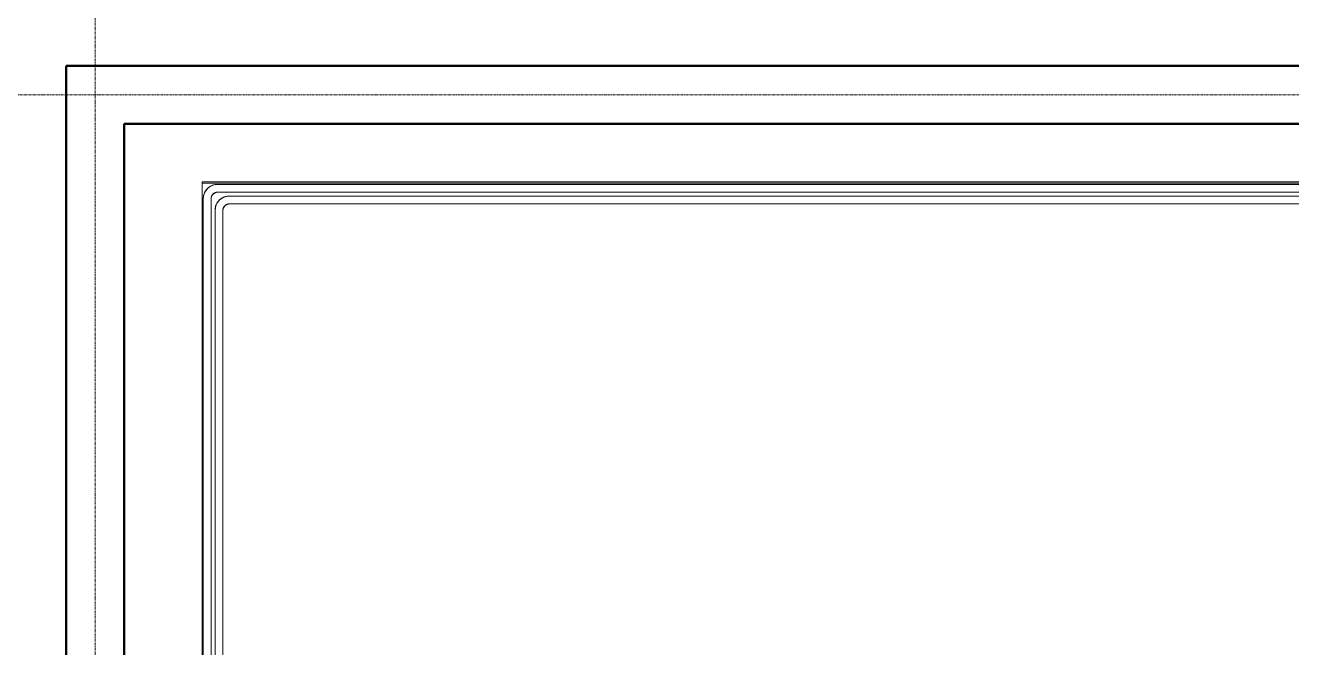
# Model space of a CAD drawing. Header units: inches. Extents: x -1714 to 1984, y -1043 to 970.
# Drawn here: x -1418.3 to -1175.4, y 561.2 to 680.6 of the extents above; entities that cross this region are included whole.
import ezdxf

# ---------------------------------------------------------------- set-up
doc = ezdxf.new("R2010")
doc.units = ezdxf.units.IN
doc.header["$MEASUREMENT"] = 0
doc.linetypes.add('Grid Line 1_2_', pattern=[0.875, 0.5, -0.125, 0.125, -0.125])
for name, color, linetype, lineweight in [('A-FLOR-HRAL', 11, 'Continuous', 9), ('A-ROOF', 132, 'Continuous', 13), ('A-WALL', 113, 'Continuous', 13), ('S-GRID', 1, 'Continuous', 9), ('S-STRS', 31, 'Continuous', 9)]:
    doc.layers.add(name, color=color, linetype=linetype, lineweight=lineweight)

# ---------------------------------------------------------------- blocks, each defined once
blk = doc.blocks.new('Top Rail Type - Top Rail_Internal_-1482400-L3')
at = {"layer": 'A-FLOR-HRAL'}
for p, q in [((-1061.6, 650.06), (-1381.37, 650.06)), ((-1384.12, 647.31), (-1384.12, 554.89)), ((-1382.62, 554.89), (-1382.62, 647.31)), ((-1381.37, 648.56), (-1061.6, 648.56))]:
    blk.add_line(p, q, dxfattribs=at)
at = {"layer": 'A-FLOR-HRAL', "flags": 128}
for points in [[(-1381.37, 650.06), (-1381.48, 650.06), (-1381.59, 650.05), (-1381.7, 650.04), (-1381.81, 650.03), (-1381.92, 650.01), (-1382.03, 649.98), (-1382.13, 649.96), (-1382.24, 649.92), (-1382.34, 649.89), (-1382.44, 649.85), (-1382.55, 649.8), (-1382.64, 649.75), (-1382.74, 649.7), (-1382.83, 649.64), (-1382.93, 649.58), (-1383.02, 649.52), (-1383.1, 649.45), (-1383.19, 649.38), (-1383.27, 649.31), (-1383.35, 649.23), (-1383.42, 649.15), (-1383.49, 649.07), (-1383.56, 648.98), (-1383.63, 648.89), (-1383.69, 648.8), (-1383.75, 648.71), (-1383.8, 648.61), (-1383.85, 648.51), (-1383.9, 648.41), (-1383.94, 648.31), (-1383.97, 648.21), (-1384.01, 648.1), (-1384.04, 648), (-1384.06, 647.89), (-1384.08, 647.78), (-1384.1, 647.67), (-1384.11, 647.56), (-1384.12, 647.45), (-1384.12, 647.34), (-1384.12, 647.31)], [(-1382.62, 647.31), (-1382.62, 647.36), (-1382.62, 647.41), (-1382.62, 647.46), (-1382.61, 647.51), (-1382.6, 647.56), (-1382.59, 647.61), (-1382.58, 647.66), (-1382.56, 647.71), (-1382.54, 647.75), (-1382.53, 647.8), (-1382.51, 647.85), (-1382.48, 647.89), (-1382.46, 647.93), (-1382.43, 647.98), (-1382.41, 648.02), (-1382.38, 648.06), (-1382.35, 648.1), (-1382.31, 648.14), (-1382.28, 648.17), (-1382.24, 648.21), (-1382.21, 648.24), (-1382.17, 648.28), (-1382.13, 648.31), (-1382.09, 648.34), (-1382.05, 648.37), (-1382.01, 648.39), (-1381.96, 648.42), (-1381.92, 648.44), (-1381.87, 648.46), (-1381.83, 648.48), (-1381.78, 648.5), (-1381.73, 648.51), (-1381.68, 648.52), (-1381.64, 648.54), (-1381.59, 648.55), (-1381.54, 648.55), (-1381.49, 648.56), (-1381.44, 648.56), (-1381.39, 648.56), (-1381.37, 648.56)]]:
    blk.add_lwpolyline(points, dxfattribs=at)
blk = doc.blocks.new('Top Rail Type - Top Rail_Internal_-V50-L3')
at = {"layer": 'A-FLOR-HRAL'}
for p, q in [((-1381.37, 650.06), (-1061.6, 650.06)), ((-1384.12, 554.89), (-1384.12, 647.31)), ((-1382.62, 554.89), (-1382.62, 647.31)), ((-1381.37, 648.56), (-1061.6, 648.56))]:
    blk.add_line(p, q, dxfattribs=at)
for radius in [2.75, 1.25]:
    blk.add_arc((-1381.37, 647.31), radius, 90, 180, dxfattribs=at)
blk = doc.blocks.new('Handrail Type - Handrail_Internal_-1482421-L3')
at = {"layer": 'A-FLOR-HRAL', "flags": 128}
blk.add_lwpolyline([(-1381.37, 650.06), (-1381.48, 650.06), (-1381.59, 650.05), (-1381.7, 650.04), (-1381.81, 650.03), (-1381.92, 650.01), (-1382.03, 649.98), (-1382.13, 649.96), (-1382.24, 649.92), (-1382.34, 649.89), (-1382.44, 649.85), (-1382.55, 649.8), (-1382.64, 649.75), (-1382.74, 649.7), (-1382.83, 649.64), (-1382.93, 649.58), (-1383.02, 649.52), (-1383.1, 649.45), (-1383.19, 649.38), (-1383.27, 649.31), (-1383.35, 649.23), (-1383.42, 649.15), (-1383.49, 649.07), (-1383.56, 648.98), (-1383.63, 648.89), (-1383.69, 648.8), (-1383.75, 648.71), (-1383.8, 648.61), (-1383.85, 648.51), (-1383.9, 648.41), (-1383.94, 648.31), (-1383.97, 648.21), (-1384.01, 648.1), (-1384.04, 648), (-1384.06, 647.89), (-1384.08, 647.78), (-1384.1, 647.67), (-1384.11, 647.56), (-1384.12, 647.45), (-1384.12, 647.34)], dxfattribs=at)
blk = doc.blocks.new('Handrail Type - Handrail_Internal_-1482440-L3')
at = {"layer": 'A-FLOR-HRAL'}
for p, q in [((-1063.85, 647.81), (-1379.12, 647.81)), ((-1379.12, 646.31), (-1063.85, 646.31)), ((-1381.87, 645.06), (-1381.87, 554.89)), ((-1380.37, 554.89), (-1380.37, 645.06))]:
    blk.add_line(p, q, dxfattribs=at)
at = {"layer": 'A-FLOR-HRAL', "flags": 128}
for points in [[(-1379.12, 647.81), (-1379.23, 647.81), (-1379.34, 647.8), (-1379.45, 647.79), (-1379.56, 647.78), (-1379.67, 647.76), (-1379.78, 647.73), (-1379.88, 647.71), (-1379.99, 647.67), (-1380.09, 647.64), (-1380.19, 647.6), (-1380.3, 647.55), (-1380.39, 647.5), (-1380.49, 647.45), (-1380.58, 647.39), (-1380.68, 647.33), (-1380.77, 647.27), (-1380.85, 647.2), (-1380.94, 647.13), (-1381.02, 647.06), (-1381.1, 646.98), (-1381.17, 646.9), (-1381.24, 646.82), (-1381.31, 646.73), (-1381.38, 646.64), (-1381.44, 646.55), (-1381.5, 646.46), (-1381.55, 646.36), (-1381.6, 646.26), (-1381.65, 646.16), (-1381.69, 646.06), (-1381.72, 645.96), (-1381.76, 645.85), (-1381.79, 645.75), (-1381.81, 645.64), (-1381.83, 645.53), (-1381.85, 645.42), (-1381.86, 645.31), (-1381.87, 645.2), (-1381.87, 645.09), (-1381.87, 645.06)], [(-1380.37, 645.06), (-1380.37, 645.11), (-1380.37, 645.16), (-1380.37, 645.21), (-1380.36, 645.26), (-1380.35, 645.31), (-1380.34, 645.36), (-1380.33, 645.41), (-1380.31, 645.46), (-1380.29, 645.5), (-1380.28, 645.55), (-1380.26, 645.6), (-1380.23, 645.64), (-1380.21, 645.68), (-1380.18, 645.73), (-1380.16, 645.77), (-1380.13, 645.81), (-1380.1, 645.85), (-1380.06, 645.89), (-1380.03, 645.92), (-1379.99, 645.96), (-1379.96, 645.99), (-1379.92, 646.03), (-1379.88, 646.06), (-1379.84, 646.09), (-1379.8, 646.12), (-1379.76, 646.14), (-1379.71, 646.17), (-1379.67, 646.19), (-1379.62, 646.21), (-1379.58, 646.23), (-1379.53, 646.25), (-1379.48, 646.26), (-1379.43, 646.27), (-1379.39, 646.29), (-1379.34, 646.3), (-1379.29, 646.3), (-1379.24, 646.31), (-1379.19, 646.31), (-1379.14, 646.31), (-1379.12, 646.31)]]:
    blk.add_lwpolyline(points, dxfattribs=at)
blk = doc.blocks.new('Handrail Type - Handrail_Internal_-V52-L3')
at = {"layer": 'A-FLOR-HRAL'}
for p, q in [((-1379.12, 647.81), (-1063.85, 647.81)), ((-1379.12, 646.31), (-1063.85, 646.31)), ((-1381.87, 554.89), (-1381.87, 645.06)), ((-1380.37, 554.89), (-1380.37, 645.06))]:
    blk.add_line(p, q, dxfattribs=at)
for radius in [2.75, 1.25]:
    blk.add_arc((-1379.12, 645.06), radius, 90, 180, dxfattribs=at)

msp = doc.modelspace()

# ---------------------------------------------------------------- linework, layer by layer
at = {"layer": 'A-ROOF'}
for p, q in [((-1384.37, 444.31), (-1384.37, 650.56)), ((-1384.37, 650.56), (-1058.34, 650.56))]:
    msp.add_line(p, q, dxfattribs=at)
at = {"layer": 'A-WALL', "lineweight": 50}
for p, q in [((-1410.41, 672.77), (-1410.41, 301.65)), ((-1039.29, 672.77), (-1410.41, 672.77)), ((-1399.29, 312.77), (-1399.29, 661.65)), ((-1399.29, 661.65), (-1050.41, 661.65))]:
    msp.add_line(p, q, dxfattribs=at)
at = {"layer": 'S-GRID', "linetype": 'Grid Line 1_2_'}
for p, q in [((-1404.85, -1043.15), (-1404.85, 921.91)), ((-1714.25, 667.21), (1936.33, 667.21))]:
    msp.add_line(p, q, dxfattribs=at)
at = {"layer": 'S-STRS'}
msp.add_line((-1058.6, 650.31), (-1384.37, 650.31), dxfattribs=at)

# ---------------------------------------------------------------- block references
at = {"layer": 'A-FLOR-HRAL'}
for name in ['Top Rail Type - Top Rail_Internal_-1482400-L3', 'Top Rail Type - Top Rail_Internal_-V50-L3', 'Handrail Type - Handrail_Internal_-1482421-L3', 'Handrail Type - Handrail_Internal_-1482440-L3', 'Handrail Type - Handrail_Internal_-V52-L3']:
    msp.add_blockref(name, (0, 0), dxfattribs=at)

doc.saveas('drawing.dxf')
